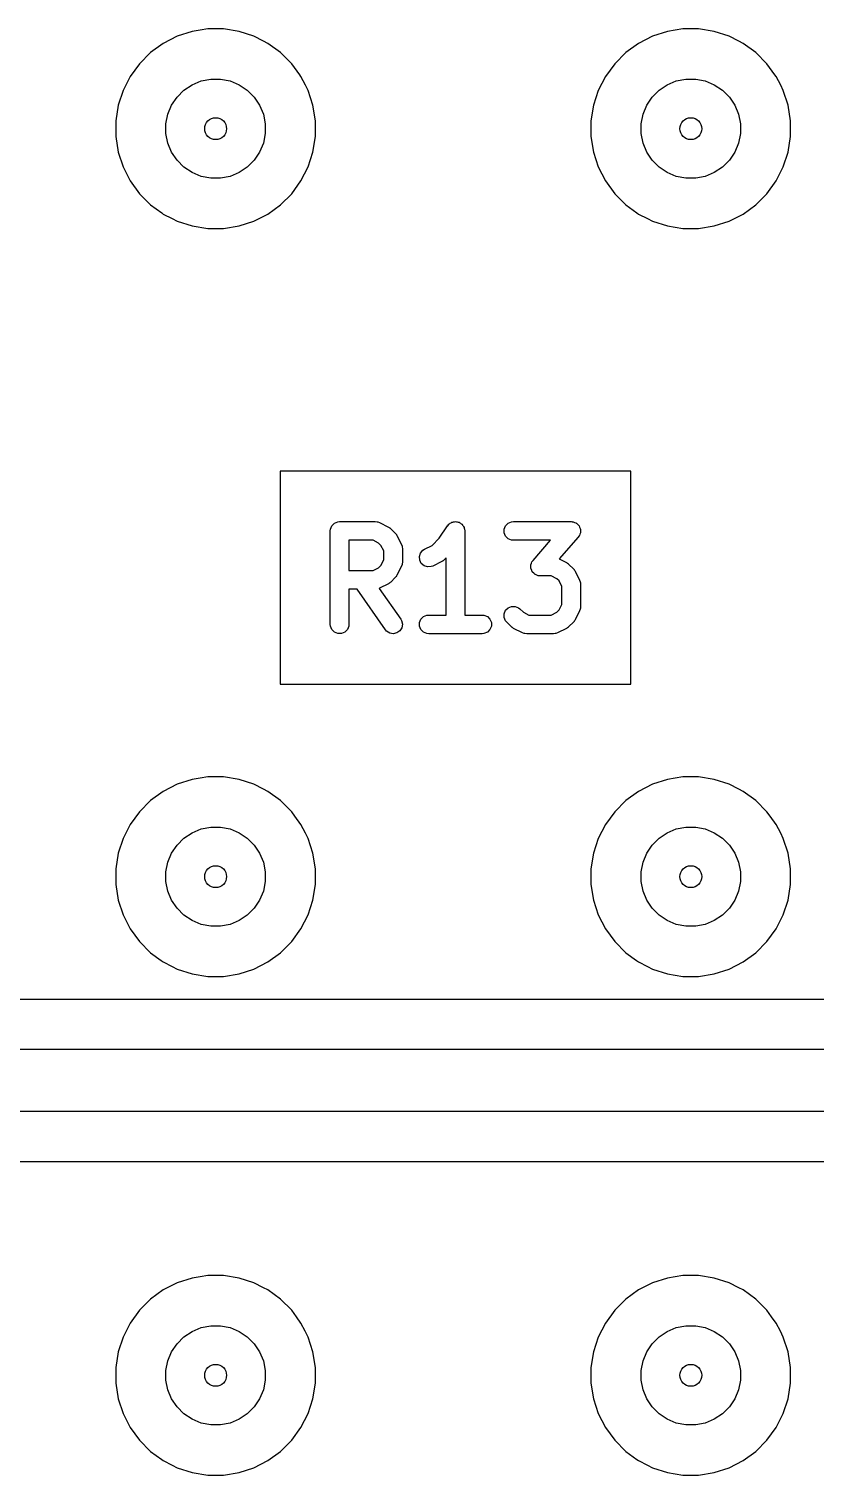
# Model space of a CAD drawing. Extents: x 20 to 124, y -124 to -20.
# Drawn here: x 60.94 to 73.54, y -67.6 to -44.4 of the extents above; entities that cross this region are included whole.
import ezdxf

# ---------------------------------------------------------------- set-up
doc = ezdxf.new("R2010")
doc.units = 0
doc.layers.add('BLACK', color=7, linetype='CONTINUOUS')
doc.layers.add('WHITE', color=7, linetype='CONTINUOUS')

msp = doc.modelspace()

# ---------------------------------------------------------------- linework, layer by layer
at = {"layer": 'BLACK', "linetype": 'CONTINUOUS'}
for p, q in [((63.315616, -44.51676), (63.091151, -44.631132)), ((63.555214, -44.43891), (63.315616, -44.51676)), ((63.679626, -44.419205), (63.555214, -44.43891)), ((63.804038, -44.3995), (63.679626, -44.419205)), ((64.055962, -44.3995), (63.804038, -44.3995)), ((64.304785, -44.43891), (64.055962, -44.3995)), ((64.544383, -44.51676), (64.304785, -44.43891)), ((64.698747, -44.595413), (64.544383, -44.51676)), ((70.935616, -44.51676), (70.711151, -44.631132)), ((71.175214, -44.43891), (70.935616, -44.51676)), ((71.299626, -44.419205), (71.175214, -44.43891)), ((71.424038, -44.3995), (71.299626, -44.419205)), ((71.675962, -44.3995), (71.424038, -44.3995)), ((71.924785, -44.43891), (71.675962, -44.3995)), ((72.164383, -44.51676), (71.924785, -44.43891)), ((72.318747, -44.595413), (72.164383, -44.51676)), ((63.091151, -44.631132), (62.88735, -44.779201)), ((64.768845, -44.63113), (64.698747, -44.595413)), ((64.768847, -44.631131), (64.768845, -44.63113)), ((64.768848, -44.631132), (64.768847, -44.631131)), ((64.972649, -44.779201), (64.768848, -44.631132)), ((70.711151, -44.631132), (70.50735, -44.779201)), ((72.388845, -44.63113), (72.318747, -44.595413)), ((72.388847, -44.631131), (72.388845, -44.63113)), ((72.388848, -44.631132), (72.388847, -44.631131)), ((72.592649, -44.779201), (72.388848, -44.631132)), ((62.709201, -44.95735), (62.561132, -45.161151)), ((62.709205, -44.957345), (62.709201, -44.95735)), ((62.887345, -44.779205), (62.709205, -44.957345)), ((62.88735, -44.779201), (62.887345, -44.779205)), ((64.972654, -44.779205), (64.972649, -44.779201)), ((65.150794, -44.957345), (64.972654, -44.779205)), ((65.150798, -44.95735), (65.150794, -44.957345)), ((65.279952, -45.135117), (65.150798, -44.95735)), ((70.329201, -44.95735), (70.181132, -45.161151)), ((70.329205, -44.957345), (70.329201, -44.95735)), ((70.507345, -44.779205), (70.329205, -44.957345)), ((70.50735, -44.779201), (70.507345, -44.779205)), ((72.592654, -44.779205), (72.592649, -44.779201)), ((72.770794, -44.957345), (72.592654, -44.779205)), ((72.770798, -44.95735), (72.770794, -44.957345)), ((72.899952, -45.135117), (72.770798, -44.95735)), ((62.561132, -45.161151), (62.44676, -45.385616)), ((63.552883, -45.294463), (63.697772, -45.234448)), ((63.697772, -45.234448), (63.851586, -45.203852)), ((63.851586, -45.203852), (64.008414, -45.203852)), ((64.008414, -45.203852), (64.162228, -45.234448)), ((64.162228, -45.234448), (64.307117, -45.294463)), ((65.29887, -45.161155), (65.279952, -45.135117)), ((65.371747, -45.304184), (65.29887, -45.161155)), ((70.181132, -45.161151), (70.06676, -45.385616)), ((71.172883, -45.294463), (71.317772, -45.234448)), ((71.317772, -45.234448), (71.471586, -45.203852)), ((71.471586, -45.203852), (71.628414, -45.203852)), ((71.628414, -45.203852), (71.782228, -45.234448)), ((71.782228, -45.234448), (71.927117, -45.294463)), ((72.91887, -45.161155), (72.899952, -45.135117)), ((72.991747, -45.304184), (72.91887, -45.161155)), ((62.44676, -45.385616), (62.36891, -45.625214)), ((63.311592, -45.492485), (63.422485, -45.381592)), ((63.422485, -45.381592), (63.552883, -45.294463)), ((64.307117, -45.294463), (64.437515, -45.381592)), ((64.437515, -45.381592), (64.548408, -45.492485)), ((65.413239, -45.385616), (65.371747, -45.304184)), ((65.413239, -45.385618), (65.413239, -45.385616)), ((65.413241, -45.385621), (65.413239, -45.385618)), ((65.49109, -45.625215), (65.413241, -45.385621)), ((70.06676, -45.385616), (69.98891, -45.625214)), ((70.931592, -45.492485), (71.042485, -45.381592)), ((71.042485, -45.381592), (71.172883, -45.294463)), ((71.927117, -45.294463), (72.057515, -45.381592)), ((72.057515, -45.381592), (72.168408, -45.492485)), ((73.033239, -45.385616), (72.991747, -45.304184)), ((73.033239, -45.385618), (73.033239, -45.385616)), ((73.033241, -45.385621), (73.033239, -45.385618)), ((73.11109, -45.625215), (73.033241, -45.385621)), ((62.36891, -45.625214), (62.3295, -45.874038)), ((63.164448, -45.767772), (63.224463, -45.622883)), ((63.224463, -45.622883), (63.311592, -45.492485)), ((64.548408, -45.492485), (64.635537, -45.622883)), ((64.635537, -45.622883), (64.695552, -45.767772)), ((65.5305, -45.874038), (65.49109, -45.625215)), ((69.98891, -45.625214), (69.9495, -45.874038)), ((70.784448, -45.767772), (70.844463, -45.622883)), ((70.844463, -45.622883), (70.931592, -45.492485)), ((72.168408, -45.492485), (72.255537, -45.622883)), ((72.255537, -45.622883), (72.315552, -45.767772)), ((73.1505, -45.874038), (73.11109, -45.625215)), ((62.3295, -45.874038), (62.3295, -46.125961)), ((63.133852, -45.921586), (63.164448, -45.767772)), ((63.133852, -46.078414), (63.133852, -45.921586)), ((64.695552, -45.767772), (64.726148, -45.921586)), ((64.726148, -45.921586), (64.726148, -46.078414)), ((65.5305, -46.125962), (65.5305, -45.874038)), ((69.9495, -45.874038), (69.9495, -46.125961)), ((70.753852, -45.921586), (70.784448, -45.767772)), ((70.753852, -46.078414), (70.753852, -45.921586)), ((72.315552, -45.767772), (72.346148, -45.921586)), ((72.346148, -45.921586), (72.346148, -46.078414)), ((73.1505, -46.125962), (73.1505, -45.874038)), ((62.3295, -46.125961), (62.36891, -46.374785)), ((63.164448, -46.232228), (63.133852, -46.078414)), ((64.726148, -46.078414), (64.695552, -46.232228)), ((65.49109, -46.374785), (65.5305, -46.125962)), ((69.9495, -46.125961), (69.98891, -46.374785)), ((70.784448, -46.232228), (70.753852, -46.078414)), ((72.346148, -46.078414), (72.315552, -46.232228)), ((73.11109, -46.374785), (73.1505, -46.125962)), ((62.36891, -46.374785), (62.44676, -46.614383)), ((63.224463, -46.377117), (63.164448, -46.232228)), ((63.311592, -46.507515), (63.224463, -46.377117)), ((64.635537, -46.377117), (64.548408, -46.507515)), ((64.695552, -46.232228), (64.635537, -46.377117)), ((65.413241, -46.614379), (65.49109, -46.374785)), ((69.98891, -46.374785), (70.06676, -46.614383)), ((70.844463, -46.377117), (70.784448, -46.232228)), ((70.931592, -46.507515), (70.844463, -46.377117)), ((72.255537, -46.377117), (72.168408, -46.507515)), ((72.315552, -46.232228), (72.255537, -46.377117)), ((73.033241, -46.614379), (73.11109, -46.374785)), ((62.44676, -46.614383), (62.561132, -46.838848)), ((63.422485, -46.618408), (63.311592, -46.507515)), ((63.552883, -46.705537), (63.422485, -46.618408)), ((64.437515, -46.618408), (64.307117, -46.705537)), ((64.548408, -46.507515), (64.437515, -46.618408)), ((65.29887, -46.838845), (65.413241, -46.614379)), ((70.06676, -46.614383), (70.181132, -46.838848)), ((71.042485, -46.618408), (70.931592, -46.507515)), ((71.172883, -46.705537), (71.042485, -46.618408)), ((72.057515, -46.618408), (71.927117, -46.705537)), ((72.168408, -46.507515), (72.057515, -46.618408)), ((72.91887, -46.838845), (73.033241, -46.614379)), ((62.561132, -46.838848), (62.709201, -47.042649)), ((63.697772, -46.765552), (63.552883, -46.705537)), ((63.851586, -46.796148), (63.697772, -46.765552)), ((64.008414, -46.796148), (63.851586, -46.796148)), ((64.162228, -46.765552), (64.008414, -46.796148)), ((64.307117, -46.705537), (64.162228, -46.765552)), ((65.150793, -47.042656), (65.29887, -46.838845)), ((70.181132, -46.838848), (70.329201, -47.042649)), ((71.317772, -46.765552), (71.172883, -46.705537)), ((71.471586, -46.796148), (71.317772, -46.765552)), ((71.628414, -46.796148), (71.471586, -46.796148)), ((71.782228, -46.765552), (71.628414, -46.796148)), ((71.927117, -46.705537), (71.782228, -46.765552)), ((72.770793, -47.042656), (72.91887, -46.838845)), ((62.709201, -47.042649), (62.709205, -47.042654)), ((62.709205, -47.042654), (62.887345, -47.220794)), ((64.972656, -47.220793), (65.150793, -47.042656)), ((70.329201, -47.042649), (70.329205, -47.042654)), ((70.329205, -47.042654), (70.507345, -47.220794)), ((72.592656, -47.220793), (72.770793, -47.042656)), ((62.887345, -47.220794), (62.88735, -47.220798)), ((62.88735, -47.220798), (63.065117, -47.349952)), ((64.768845, -47.36887), (64.972656, -47.220793)), ((70.507345, -47.220794), (70.50735, -47.220798)), ((70.50735, -47.220798), (70.685117, -47.349952)), ((72.388845, -47.36887), (72.592656, -47.220793)), ((63.065117, -47.349952), (63.091155, -47.36887)), ((63.091155, -47.36887), (63.234184, -47.441747)), ((63.234184, -47.441747), (63.315616, -47.483239)), ((63.315616, -47.483239), (63.315618, -47.483239)), ((63.315618, -47.483239), (63.315621, -47.483241)), ((63.315621, -47.483241), (63.555215, -47.56109)), ((63.555215, -47.56109), (63.804038, -47.6005)), ((64.055962, -47.6005), (64.304785, -47.56109)), ((64.304785, -47.56109), (64.544379, -47.483241)), ((64.544379, -47.483241), (64.768845, -47.36887)), ((70.685117, -47.349952), (70.711155, -47.36887)), ((70.711155, -47.36887), (70.854184, -47.441747)), ((70.854184, -47.441747), (70.935616, -47.483239)), ((70.935616, -47.483239), (70.935618, -47.483239)), ((70.935618, -47.483239), (70.935621, -47.483241)), ((70.935621, -47.483241), (71.175215, -47.56109)), ((71.175215, -47.56109), (71.424038, -47.6005)), ((71.675962, -47.6005), (71.924785, -47.56109)), ((71.924785, -47.56109), (72.164379, -47.483241)), ((72.164379, -47.483241), (72.388845, -47.36887)), ((63.804038, -47.6005), (63.804039, -47.6005)), ((63.804039, -47.6005), (64.055961, -47.6005)), ((64.055961, -47.6005), (64.055962, -47.6005)), ((71.424038, -47.6005), (71.424039, -47.6005)), ((71.424039, -47.6005), (71.675961, -47.6005)), ((71.675961, -47.6005), (71.675962, -47.6005)), ((70.590082, -51.494984), (64.963071, -51.494984)), ((64.963071, -51.494984), (64.963071, -54.911655)), ((70.590082, -53.080553), (70.590082, -51.494984)), ((65.768571, -52.453328), (65.771453, -52.424064)), ((65.771453, -52.424064), (65.793851, -52.369992)), ((65.793851, -52.369992), (65.835235, -52.328608)), ((65.835235, -52.328608), (65.889307, -52.30621)), ((65.889307, -52.30621), (65.918571, -52.303328)), ((65.918571, -52.303328), (66.49, -52.303328)), ((66.49, -52.303328), (66.519264, -52.30621)), ((66.519264, -52.30621), (66.524244, -52.308273)), ((66.524244, -52.308273), (66.529619, -52.308655)), ((66.529619, -52.308655), (66.557082, -52.319164)), ((66.557082, -52.319164), (66.699939, -52.390593)), ((66.699939, -52.390593), (66.712534, -52.398521)), ((66.712534, -52.398521), (66.716191, -52.400036)), ((66.716191, -52.400036), (66.720308, -52.403415)), ((66.720308, -52.403415), (66.724825, -52.406258)), ((66.724825, -52.406258), (66.727422, -52.409252)), ((66.727422, -52.409252), (66.738922, -52.41869)), ((66.738922, -52.41869), (66.810351, -52.490118)), ((67.516287, -52.572051), (67.650907, -52.370123)), ((67.650907, -52.370123), (67.650973, -52.370042)), ((67.650973, -52.370042), (67.650994, -52.369992)), ((67.650994, -52.369992), (67.651105, -52.36988)), ((67.651105, -52.36988), (67.669537, -52.347372)), ((67.669537, -52.347372), (67.681879, -52.339106)), ((67.681879, -52.339106), (67.692378, -52.328608)), ((67.692378, -52.328608), (67.705954, -52.322984)), ((67.705954, -52.322984), (67.718167, -52.314806)), ((67.718167, -52.314806), (67.732728, -52.311893)), ((67.732728, -52.311893), (67.74645, -52.30621)), ((67.74645, -52.30621), (67.761147, -52.30621)), ((67.761147, -52.30621), (67.775557, -52.303328)), ((67.775557, -52.303328), (67.790127, -52.30621)), ((67.790127, -52.30621), (67.804978, -52.30621)), ((67.804978, -52.30621), (67.818552, -52.311832)), ((67.818552, -52.311832), (67.832971, -52.314685)), ((67.832971, -52.314685), (67.845331, -52.322925)), ((67.845331, -52.322925), (67.85905, -52.328608)), ((67.85905, -52.328608), (67.869439, -52.338997)), ((67.869439, -52.338997), (67.88167, -52.347151)), ((67.88167, -52.347151), (67.889935, -52.359493)), ((67.889935, -52.359493), (67.900434, -52.369992)), ((67.900434, -52.369992), (67.906057, -52.383568)), ((67.906057, -52.383568), (67.914236, -52.395781)), ((67.914236, -52.395781), (67.917148, -52.410343)), ((67.917148, -52.410343), (67.922832, -52.424064)), ((67.922832, -52.424064), (67.925683, -52.453016)), ((68.557167, -52.424064), (68.579565, -52.369992)), ((68.557167, -52.482592), (68.557167, -52.424064)), ((68.579565, -52.369992), (68.620949, -52.328608)), ((68.620949, -52.328608), (68.675021, -52.30621)), ((68.675021, -52.30621), (68.704285, -52.303328)), ((68.704285, -52.303328), (69.632857, -52.303328)), ((69.632857, -52.303328), (69.648334, -52.304852)), ((69.648334, -52.304852), (69.652269, -52.30459)), ((69.652269, -52.30459), (69.654979, -52.305506)), ((69.654979, -52.305506), (69.662121, -52.30621)), ((69.662121, -52.30621), (69.684635, -52.315536)), ((69.684635, -52.315536), (69.707711, -52.32334)), ((69.707711, -52.32334), (69.711518, -52.326671)), ((69.711518, -52.326671), (69.716193, -52.328608)), ((69.716193, -52.328608), (69.733422, -52.345837)), ((69.733422, -52.345837), (69.751758, -52.361881)), ((69.751758, -52.361881), (69.754, -52.366415)), ((69.754, -52.366415), (69.757577, -52.369992)), ((69.757577, -52.369992), (69.766903, -52.392508)), ((69.766903, -52.392508), (69.777702, -52.414344)), ((69.777702, -52.414344), (69.778038, -52.419388)), ((69.778038, -52.419388), (69.779975, -52.424064)), ((69.779975, -52.424064), (69.779975, -52.448439)), ((65.768571, -53.953328), (65.768571, -52.453328)), ((66.45459, -52.603328), (66.068571, -52.603328)), ((66.068571, -52.603328), (66.068571, -53.089042)), ((66.544004, -52.648035), (66.45459, -52.603328)), ((66.581008, -52.685039), (66.544004, -52.648035)), ((66.810351, -52.490118), (66.819793, -52.501623)), ((66.819793, -52.501623), (66.822785, -52.504218)), ((66.822785, -52.504218), (66.825624, -52.508728)), ((66.825624, -52.508728), (66.829006, -52.512849)), ((66.829006, -52.512849), (66.830521, -52.516508)), ((66.830521, -52.516508), (66.83845, -52.529103)), ((66.83845, -52.529103), (66.909878, -52.671961)), ((67.401146, -52.687192), (67.516287, -52.572051)), ((67.925683, -52.453016), (67.925714, -52.45317)), ((67.925714, -52.45317), (67.925703, -52.453222)), ((67.925703, -52.453222), (67.925714, -52.453328)), ((67.925714, -52.453328), (67.925714, -53.803328)), ((68.579565, -52.536664), (68.557167, -52.482592)), ((68.620949, -52.578048), (68.579565, -52.536664)), ((68.675021, -52.600446), (68.620949, -52.578048)), ((68.704285, -52.603328), (68.675021, -52.600446)), ((69.302292, -52.603328), (68.704285, -52.603328)), ((69.01997, -52.925981), (69.302292, -52.603328)), ((69.745743, -52.552104), (69.438809, -52.902886)), ((69.754786, -52.539454), (69.745743, -52.552104)), ((69.757577, -52.536664), (69.754786, -52.539454)), ((69.758672, -52.534019), (69.757577, -52.536664)), ((69.762845, -52.528183), (69.758672, -52.534019)), ((69.77065, -52.505103), (69.762845, -52.528183)), ((69.779975, -52.482592), (69.77065, -52.505103)), ((69.779975, -52.448439), (69.781595, -52.47274)), ((69.781595, -52.47274), (69.779975, -52.47753)), ((69.779975, -52.47753), (69.779975, -52.482592)), ((66.625714, -52.774451), (66.581008, -52.685039)), ((66.625714, -52.917918), (66.625714, -52.774451)), ((66.909878, -52.671961), (66.920388, -52.699424)), ((66.920388, -52.699424), (66.920769, -52.704799)), ((66.920769, -52.704799), (66.922832, -52.709778)), ((66.922832, -52.709778), (66.925714, -52.739042)), ((66.925714, -52.739042), (66.925714, -52.953328)), ((67.198321, -52.863139), (67.216828, -52.807616)), ((67.20247, -52.921519), (67.198321, -52.863139)), ((67.216828, -52.807616), (67.255175, -52.763401)), ((67.255175, -52.763401), (67.280061, -52.747736)), ((67.280061, -52.747736), (67.401146, -52.687192)), ((67.625714, -52.886889), (67.596066, -52.916537)), ((67.625714, -53.803328), (67.625714, -52.886889)), ((66.068571, -53.089042), (66.45459, -53.089042)), ((66.45459, -53.089042), (66.544002, -53.044336)), ((66.544002, -53.044336), (66.581007, -53.007331)), ((66.581007, -53.007331), (66.625714, -52.917918)), ((66.909878, -53.020409), (66.83845, -53.163267)), ((66.920388, -52.992946), (66.909878, -53.020409)), ((66.920769, -52.98757), (66.920388, -52.992946)), ((66.922832, -52.982592), (66.920769, -52.98757)), ((66.925714, -52.953328), (66.922832, -52.982592)), ((67.228644, -52.973868), (67.20247, -52.921519)), ((67.272859, -53.012215), (67.228644, -52.973868)), ((67.328382, -53.030722), (67.272859, -53.012215)), ((67.386762, -53.026573), (67.328382, -53.030722)), ((67.414225, -53.016064), (67.386762, -53.026573)), ((67.557082, -52.944635), (67.414225, -53.016064)), ((67.569675, -52.936707), (67.557082, -52.944635)), ((67.573335, -52.935192), (67.569675, -52.936707)), ((67.577454, -52.93181), (67.573335, -52.935192)), ((67.581968, -52.92897), (67.577454, -52.93181)), ((67.584564, -52.925976), (67.581968, -52.92897)), ((67.596066, -52.916537), (67.584564, -52.925976)), ((68.984118, -53.005345), (68.985739, -53.000552)), ((68.985739, -53.029654), (68.984118, -53.005345)), ((68.985739, -52.995493), (68.995062, -52.972984)), ((68.985739, -53.000552), (68.985739, -52.995493)), ((68.985739, -53.054021), (68.985739, -53.029654)), ((68.987675, -53.058696), (68.985739, -53.054021)), ((68.988012, -53.063741), (68.987675, -53.058696)), ((68.99881, -53.085576), (68.988012, -53.063741)), ((68.995062, -52.972984), (69.002869, -52.949903)), ((69.008137, -53.108093), (68.99881, -53.085576)), ((69.002869, -52.949903), (69.00704, -52.944066)), ((69.00704, -52.944066), (69.008137, -52.941421)), ((69.008137, -52.941421), (69.010926, -52.938631)), ((69.011713, -53.111669), (69.008137, -53.108093)), ((69.010926, -52.938631), (69.01997, -52.925981)), ((69.013956, -53.116204), (69.011713, -53.111669)), ((69.032291, -53.132247), (69.013956, -53.116204)), ((69.438809, -52.902886), (69.557082, -52.962021)), ((69.557082, -52.962021), (69.569676, -52.969949)), ((69.569676, -52.969949), (69.573336, -52.971465)), ((69.573336, -52.971465), (69.577456, -52.974846)), ((69.577456, -52.974846), (69.581967, -52.977686)), ((69.581967, -52.977686), (69.584561, -52.980677)), ((69.584561, -52.980677), (69.596067, -52.99012)), ((69.596067, -52.99012), (69.667495, -53.061549)), ((69.667495, -53.061549), (69.676933, -53.073049)), ((69.676933, -53.073049), (69.679927, -53.075646)), ((69.679927, -53.075646), (69.682767, -53.080158)), ((69.682767, -53.080158), (69.686149, -53.084279)), ((69.686149, -53.084279), (69.687664, -53.087938)), ((69.687664, -53.087938), (69.695592, -53.100532)), ((69.695592, -53.100532), (69.767021, -53.243388)), ((70.590082, -54.911655), (70.590082, -53.080553)), ((66.699939, -53.301778), (66.557082, -53.373206)), ((66.712532, -53.29385), (66.699939, -53.301778)), ((66.716192, -53.292335), (66.712532, -53.29385)), ((66.720311, -53.288953), (66.716192, -53.292335)), ((66.724825, -53.286113), (66.720311, -53.288953)), ((66.727421, -53.283119), (66.724825, -53.286113)), ((66.738923, -53.27368), (66.727421, -53.283119)), ((66.810352, -53.202251), (66.738923, -53.27368)), ((66.819793, -53.190746), (66.810352, -53.202251)), ((66.822785, -53.188152), (66.819793, -53.190746)), ((66.825623, -53.183642), (66.822785, -53.188152)), ((66.829007, -53.17952), (66.825623, -53.183642)), ((66.830523, -53.175858), (66.829007, -53.17952)), ((66.83845, -53.163267), (66.830523, -53.175858)), ((69.049521, -53.149477), (69.032291, -53.132247)), ((69.054195, -53.151413), (69.049521, -53.149477)), ((69.058003, -53.154745), (69.054195, -53.151413)), ((69.081084, -53.162551), (69.058003, -53.154745)), ((69.103593, -53.171875), (69.081084, -53.162551)), ((69.11073, -53.172577), (69.103593, -53.171875)), ((69.113445, -53.173496), (69.11073, -53.172577)), ((69.117384, -53.173233), (69.113445, -53.173496)), ((69.132857, -53.174757), (69.117384, -53.173233)), ((69.311733, -53.174757), (69.132857, -53.174757)), ((69.401146, -53.219463), (69.311733, -53.174757)), ((69.438149, -53.256467), (69.401146, -53.219463)), ((69.482857, -53.345881), (69.438149, -53.256467)), ((69.482857, -53.632203), (69.482857, -53.345881)), ((69.767021, -53.243388), (69.77753, -53.270852)), ((69.77753, -53.270852), (69.777911, -53.276226)), ((69.777911, -53.276226), (69.779975, -53.281207)), ((69.779975, -53.281207), (69.782857, -53.310471)), ((69.782857, -53.310471), (69.782857, -53.667614)), ((66.197616, -53.389042), (66.068571, -53.389042)), ((66.068571, -53.389042), (66.068571, -53.953328)), ((66.652829, -54.039347), (66.197616, -53.389042)), ((66.557082, -53.373206), (66.553647, -53.37452)), ((66.553647, -53.37452), (66.898599, -53.867309)), ((67.263807, -53.828608), (67.317879, -53.80621)), ((67.317879, -53.80621), (67.347143, -53.803328)), ((67.347143, -53.803328), (67.625714, -53.803328)), ((67.925714, -53.803328), (68.204286, -53.803328)), ((68.204286, -53.803328), (68.23355, -53.80621)), ((68.23355, -53.80621), (68.287622, -53.828608)), ((68.557167, -53.781208), (68.579564, -53.727136)), ((68.557167, -53.839734), (68.557167, -53.781208)), ((68.579564, -53.727136), (68.62095, -53.68575)), ((68.62095, -53.68575), (68.675022, -53.663353)), ((68.675022, -53.663353), (68.733548, -53.663353)), ((68.733548, -53.663353), (68.78762, -53.68575)), ((68.78762, -53.68575), (68.810351, -53.704405)), ((68.810351, -53.704405), (68.864567, -53.758621)), ((68.864567, -53.758621), (68.953981, -53.803328)), ((68.953981, -53.803328), (69.311733, -53.803328)), ((69.311733, -53.803328), (69.401146, -53.758621)), ((69.401146, -53.758621), (69.438149, -53.721617)), ((69.438149, -53.721617), (69.482857, -53.632203)), ((69.767021, -53.734697), (69.695592, -53.877553)), ((69.77753, -53.707233), (69.767021, -53.734697)), ((69.777911, -53.701858), (69.77753, -53.707233)), ((69.779975, -53.696878), (69.777911, -53.701858)), ((69.782857, -53.667614), (69.779975, -53.696878)), ((65.771453, -53.982592), (65.768571, -53.953328)), ((65.793851, -54.036664), (65.771453, -53.982592)), ((65.835235, -54.078048), (65.793851, -54.036664)), ((66.043291, -54.036664), (66.001907, -54.078048)), ((66.065689, -53.982592), (66.043291, -54.036664)), ((66.068571, -53.953328), (66.065689, -53.982592)), ((66.671972, -54.061669), (66.652829, -54.039347)), ((66.884055, -54.05707), (66.836107, -54.090634)), ((66.915508, -54.007713), (66.884055, -54.05707)), ((66.898599, -53.867309), (66.91302, -53.892935)), ((66.91302, -53.892935), (66.925679, -53.950077)), ((66.925679, -53.950077), (66.915508, -54.007713)), ((67.200025, -53.924064), (67.222423, -53.869992)), ((67.200025, -53.982592), (67.200025, -53.924064)), ((67.222423, -54.036664), (67.200025, -53.982592)), ((67.222423, -53.869992), (67.263807, -53.828608)), ((67.263807, -54.078048), (67.222423, -54.036664)), ((68.287622, -53.828608), (68.329006, -53.869992)), ((68.329006, -54.036664), (68.287622, -54.078048)), ((68.329006, -53.869992), (68.351404, -53.924064)), ((68.351404, -53.982592), (68.329006, -54.036664)), ((68.351404, -53.924064), (68.351404, -53.982592)), ((68.579564, -53.893806), (68.557167, -53.839734)), ((68.598219, -53.916537), (68.579564, -53.893806)), ((68.669648, -53.987966), (68.598219, -53.916537)), ((68.681152, -53.997407), (68.669648, -53.987966)), ((68.683747, -54.000399), (68.681152, -53.997407)), ((68.688256, -54.003237), (68.683747, -54.000399)), ((68.692379, -54.006621), (68.688256, -54.003237)), ((68.69604, -54.008137), (68.692379, -54.006621)), ((68.708632, -54.016064), (68.69604, -54.008137)), ((68.85149, -54.087492), (68.708632, -54.016064)), ((69.557082, -54.016064), (69.414223, -54.087492)), ((69.569676, -54.008135), (69.557082, -54.016064)), ((69.573336, -54.00662), (69.569676, -54.008135)), ((69.577456, -54.003238), (69.573336, -54.00662)), ((69.581967, -54.000399), (69.577456, -54.003238)), ((69.584561, -53.997407), (69.581967, -54.000399)), ((69.596067, -53.987965), (69.584561, -53.997407)), ((69.667495, -53.916536), (69.596067, -53.987965)), ((69.676933, -53.905035), (69.667495, -53.916536)), ((69.679927, -53.902439), (69.676933, -53.905035)), ((69.682767, -53.897926), (69.679927, -53.902439)), ((69.686149, -53.893806), (69.682767, -53.897926)), ((69.687664, -53.890146), (69.686149, -53.893806)), ((69.695592, -53.877553), (69.687664, -53.890146)), ((65.889307, -54.100446), (65.835235, -54.078048)), ((65.947835, -54.100446), (65.889307, -54.100446)), ((66.001907, -54.078048), (65.947835, -54.100446)), ((66.721329, -54.093122), (66.671972, -54.061669)), ((66.778965, -54.103293), (66.721329, -54.093122)), ((66.836107, -54.090634), (66.778965, -54.103293)), ((67.317879, -54.100446), (67.263807, -54.078048)), ((67.347143, -54.103328), (67.317879, -54.100446)), ((68.204286, -54.103328), (67.347143, -54.103328)), ((68.23355, -54.100446), (68.204286, -54.103328)), ((68.287622, -54.078048), (68.23355, -54.100446)), ((68.878953, -54.098002), (68.85149, -54.087492)), ((68.884328, -54.098383), (68.878953, -54.098002)), ((68.889307, -54.100446), (68.884328, -54.098383)), ((68.918571, -54.103328), (68.889307, -54.100446)), ((69.347142, -54.103328), (68.918571, -54.103328)), ((69.376406, -54.100446), (69.347142, -54.103328)), ((69.381384, -54.098383), (69.376406, -54.100446)), ((69.38676, -54.098002), (69.381384, -54.098383)), ((69.414223, -54.087492), (69.38676, -54.098002)), ((64.963071, -54.911655), (70.590082, -54.911655)), ((63.315616, -56.51676), (63.091151, -56.631132)), ((63.555214, -56.43891), (63.315616, -56.51676)), ((63.679626, -56.419205), (63.555214, -56.43891)), ((63.804038, -56.3995), (63.679626, -56.419205)), ((64.055962, -56.3995), (63.804038, -56.3995)), ((64.304785, -56.43891), (64.055962, -56.3995)), ((64.544383, -56.51676), (64.304785, -56.43891)), ((64.698747, -56.595413), (64.544383, -56.51676)), ((64.768845, -56.63113), (64.698747, -56.595413)), ((70.935616, -56.51676), (70.711151, -56.631132)), ((71.175214, -56.43891), (70.935616, -56.51676)), ((71.299626, -56.419205), (71.175214, -56.43891)), ((71.424038, -56.3995), (71.299626, -56.419205)), ((71.675962, -56.3995), (71.424038, -56.3995)), ((71.924785, -56.43891), (71.675962, -56.3995)), ((72.164383, -56.51676), (71.924785, -56.43891)), ((72.318747, -56.595413), (72.164383, -56.51676)), ((72.388845, -56.63113), (72.318747, -56.595413)), ((62.887345, -56.779205), (62.709205, -56.957345)), ((62.88735, -56.779201), (62.887345, -56.779205)), ((63.091151, -56.631132), (62.88735, -56.779201)), ((64.768847, -56.631131), (64.768845, -56.63113)), ((64.768848, -56.631132), (64.768847, -56.631131)), ((64.972649, -56.779201), (64.768848, -56.631132)), ((64.972654, -56.779205), (64.972649, -56.779201)), ((65.150794, -56.957345), (64.972654, -56.779205)), ((70.507345, -56.779205), (70.329205, -56.957345)), ((70.50735, -56.779201), (70.507345, -56.779205)), ((70.711151, -56.631132), (70.50735, -56.779201)), ((72.388847, -56.631131), (72.388845, -56.63113)), ((72.388848, -56.631132), (72.388847, -56.631131)), ((72.592649, -56.779201), (72.388848, -56.631132)), ((72.592654, -56.779205), (72.592649, -56.779201)), ((72.770794, -56.957345), (72.592654, -56.779205)), ((62.709201, -56.95735), (62.561132, -57.161151)), ((62.709205, -56.957345), (62.709201, -56.95735)), ((65.150798, -56.95735), (65.150794, -56.957345)), ((65.202744, -57.028848), (65.150798, -56.95735)), ((65.29887, -57.161155), (65.202744, -57.028848)), ((70.329201, -56.95735), (70.181132, -57.161151)), ((70.329205, -56.957345), (70.329201, -56.95735)), ((72.770798, -56.95735), (72.770794, -56.957345)), ((72.822744, -57.028848), (72.770798, -56.95735)), ((72.91887, -57.161155), (72.822744, -57.028848)), ((62.561132, -57.161151), (62.44676, -57.385616)), ((63.422485, -57.381592), (63.552883, -57.294463)), ((63.552883, -57.294463), (63.697772, -57.234448)), ((63.697772, -57.234448), (63.851586, -57.203852)), ((63.851586, -57.203852), (64.008414, -57.203852)), ((64.008414, -57.203852), (64.162228, -57.234448)), ((64.162228, -57.234448), (64.307117, -57.294463)), ((64.307117, -57.294463), (64.437515, -57.381592)), ((65.371747, -57.304184), (65.29887, -57.161155)), ((65.413239, -57.385616), (65.371747, -57.304184)), ((70.181132, -57.161151), (70.06676, -57.385616)), ((71.042485, -57.381592), (71.172883, -57.294463)), ((71.172883, -57.294463), (71.317772, -57.234448)), ((71.317772, -57.234448), (71.471586, -57.203852)), ((71.471586, -57.203852), (71.628414, -57.203852)), ((71.628414, -57.203852), (71.782228, -57.234448)), ((71.782228, -57.234448), (71.927117, -57.294463)), ((71.927117, -57.294463), (72.057515, -57.381592)), ((72.991747, -57.304184), (72.91887, -57.161155)), ((73.033239, -57.385616), (72.991747, -57.304184)), ((62.44676, -57.385616), (62.36891, -57.625214)), ((63.224463, -57.622883), (63.311592, -57.492485)), ((63.311592, -57.492485), (63.422485, -57.381592)), ((64.437515, -57.381592), (64.548408, -57.492485)), ((64.548408, -57.492485), (64.635537, -57.622883)), ((65.413239, -57.385618), (65.413239, -57.385616)), ((65.413241, -57.385621), (65.413239, -57.385618)), ((65.49109, -57.625215), (65.413241, -57.385621)), ((70.06676, -57.385616), (69.98891, -57.625214)), ((70.844463, -57.622883), (70.931592, -57.492485)), ((70.931592, -57.492485), (71.042485, -57.381592)), ((72.057515, -57.381592), (72.168408, -57.492485)), ((72.168408, -57.492485), (72.255537, -57.622883)), ((73.033239, -57.385618), (73.033239, -57.385616)), ((73.033241, -57.385621), (73.033239, -57.385618)), ((73.11109, -57.625215), (73.033241, -57.385621)), ((62.36891, -57.625214), (62.3295, -57.874038)), ((63.133852, -57.921586), (63.164448, -57.767772)), ((63.164448, -57.767772), (63.224463, -57.622883)), ((64.635537, -57.622883), (64.695552, -57.767772)), ((64.695552, -57.767772), (64.726148, -57.921586)), ((65.5305, -57.874038), (65.49109, -57.625215)), ((69.98891, -57.625214), (69.9495, -57.874038)), ((70.753852, -57.921586), (70.784448, -57.767772)), ((70.784448, -57.767772), (70.844463, -57.622883)), ((72.255537, -57.622883), (72.315552, -57.767772)), ((72.315552, -57.767772), (72.346148, -57.921586)), ((73.1505, -57.874038), (73.11109, -57.625215)), ((62.3295, -57.874038), (62.3295, -58.125961)), ((63.133852, -58.078414), (63.133852, -57.921586)), ((64.726148, -57.921586), (64.726148, -58.078414)), ((65.5305, -58.125962), (65.5305, -57.874038)), ((69.9495, -57.874038), (69.9495, -58.125961)), ((70.753852, -58.078414), (70.753852, -57.921586)), ((72.346148, -57.921586), (72.346148, -58.078414)), ((73.1505, -58.125962), (73.1505, -57.874038)), ((62.3295, -58.125961), (62.36891, -58.374785)), ((63.164448, -58.232228), (63.133852, -58.078414)), ((63.224463, -58.377117), (63.164448, -58.232228)), ((64.695552, -58.232228), (64.635537, -58.377117)), ((64.726148, -58.078414), (64.695552, -58.232228)), ((65.49109, -58.374785), (65.5305, -58.125962)), ((69.9495, -58.125961), (69.98891, -58.374785)), ((70.784448, -58.232228), (70.753852, -58.078414)), ((70.844463, -58.377117), (70.784448, -58.232228)), ((72.315552, -58.232228), (72.255537, -58.377117)), ((72.346148, -58.078414), (72.315552, -58.232228)), ((73.11109, -58.374785), (73.1505, -58.125962)), ((62.36891, -58.374785), (62.44676, -58.614383)), ((63.311592, -58.507515), (63.224463, -58.377117)), ((64.635537, -58.377117), (64.548408, -58.507515)), ((65.413241, -58.614379), (65.49109, -58.374785)), ((69.98891, -58.374785), (70.06676, -58.614383)), ((70.931592, -58.507515), (70.844463, -58.377117)), ((72.255537, -58.377117), (72.168408, -58.507515)), ((73.033241, -58.614379), (73.11109, -58.374785)), ((62.44676, -58.614383), (62.561132, -58.838848)), ((63.422485, -58.618408), (63.311592, -58.507515)), ((63.552883, -58.705537), (63.422485, -58.618408)), ((64.437515, -58.618408), (64.307117, -58.705537)), ((64.548408, -58.507515), (64.437515, -58.618408)), ((65.29887, -58.838845), (65.413241, -58.614379)), ((70.06676, -58.614383), (70.181132, -58.838848)), ((71.042485, -58.618408), (70.931592, -58.507515)), ((71.172883, -58.705537), (71.042485, -58.618408)), ((72.057515, -58.618408), (71.927117, -58.705537)), ((72.168408, -58.507515), (72.057515, -58.618408)), ((72.91887, -58.838845), (73.033241, -58.614379)), ((62.561132, -58.838848), (62.709201, -59.042649)), ((63.697772, -58.765552), (63.552883, -58.705537)), ((63.851586, -58.796148), (63.697772, -58.765552)), ((64.008414, -58.796148), (63.851586, -58.796148)), ((64.162228, -58.765552), (64.008414, -58.796148)), ((64.307117, -58.705537), (64.162228, -58.765552)), ((65.150793, -59.042656), (65.29887, -58.838845)), ((70.181132, -58.838848), (70.329201, -59.042649)), ((71.317772, -58.765552), (71.172883, -58.705537)), ((71.471586, -58.796148), (71.317772, -58.765552)), ((71.628414, -58.796148), (71.471586, -58.796148)), ((71.782228, -58.765552), (71.628414, -58.796148)), ((71.927117, -58.705537), (71.782228, -58.765552)), ((72.770793, -59.042656), (72.91887, -58.838845)), ((62.709201, -59.042649), (62.709205, -59.042654)), ((62.709205, -59.042654), (62.887345, -59.220794)), ((64.972656, -59.220793), (65.150793, -59.042656)), ((70.329201, -59.042649), (70.329205, -59.042654)), ((70.329205, -59.042654), (70.507345, -59.220794)), ((72.592656, -59.220793), (72.770793, -59.042656)), ((62.887345, -59.220794), (62.88735, -59.220798)), ((62.88735, -59.220798), (63.057446, -59.344379)), ((63.057446, -59.344379), (63.091155, -59.36887)), ((63.091155, -59.36887), (63.234184, -59.441747)), ((64.544379, -59.483241), (64.768845, -59.36887)), ((64.768845, -59.36887), (64.972656, -59.220793)), ((70.507345, -59.220794), (70.50735, -59.220798)), ((70.50735, -59.220798), (70.677446, -59.344379)), ((70.677446, -59.344379), (70.711155, -59.36887)), ((70.711155, -59.36887), (70.854184, -59.441747)), ((72.164379, -59.483241), (72.388845, -59.36887)), ((72.388845, -59.36887), (72.592656, -59.220793)), ((63.234184, -59.441747), (63.315616, -59.483239)), ((63.315616, -59.483239), (63.315618, -59.483239)), ((63.315618, -59.483239), (63.315621, -59.483241)), ((63.315621, -59.483241), (63.555215, -59.56109)), ((63.555215, -59.56109), (63.804038, -59.6005)), ((63.804038, -59.6005), (63.804039, -59.6005)), ((63.804039, -59.6005), (64.055961, -59.6005)), ((64.055961, -59.6005), (64.055962, -59.6005)), ((64.055962, -59.6005), (64.304785, -59.56109)), ((64.304785, -59.56109), (64.544379, -59.483241)), ((70.854184, -59.441747), (70.935616, -59.483239)), ((70.935616, -59.483239), (70.935618, -59.483239)), ((70.935618, -59.483239), (70.935621, -59.483241)), ((70.935621, -59.483241), (71.175215, -59.56109)), ((71.175215, -59.56109), (71.424038, -59.6005)), ((71.424038, -59.6005), (71.424039, -59.6005)), ((71.424039, -59.6005), (71.675961, -59.6005)), ((71.675961, -59.6005), (71.675962, -59.6005)), ((71.675962, -59.6005), (71.924785, -59.56109)), ((71.924785, -59.56109), (72.164379, -59.483241)), ((76.208858, -59.9695), (59.790046, -59.9695)), ((59.407107, -60.77), (76.906571, -60.77)), ((76.906571, -61.77), (59.2, -61.77)), ((59.302352, -62.5705), (76.208858, -62.5705)), ((63.555214, -64.43891), (63.315616, -64.51676)), ((63.679626, -64.419205), (63.555214, -64.43891)), ((63.804038, -64.3995), (63.679626, -64.419205)), ((64.055962, -64.3995), (63.804038, -64.3995)), ((64.304785, -64.43891), (64.055962, -64.3995)), ((64.544383, -64.51676), (64.304785, -64.43891)), ((71.175214, -64.43891), (70.935616, -64.51676)), ((71.299626, -64.419205), (71.175214, -64.43891)), ((71.424038, -64.3995), (71.299626, -64.419205)), ((71.675962, -64.3995), (71.424038, -64.3995)), ((71.924785, -64.43891), (71.675962, -64.3995)), ((72.164383, -64.51676), (71.924785, -64.43891)), ((63.091151, -64.631132), (62.88735, -64.779201)), ((63.315616, -64.51676), (63.091151, -64.631132)), ((64.698747, -64.595413), (64.544383, -64.51676)), ((64.768845, -64.63113), (64.698747, -64.595413)), ((64.768847, -64.631131), (64.768845, -64.63113)), ((64.768848, -64.631132), (64.768847, -64.631131)), ((64.972649, -64.779201), (64.768848, -64.631132)), ((70.711151, -64.631132), (70.50735, -64.779201)), ((70.935616, -64.51676), (70.711151, -64.631132)), ((72.318747, -64.595413), (72.164383, -64.51676)), ((72.388845, -64.63113), (72.318747, -64.595413)), ((72.388847, -64.631131), (72.388845, -64.63113)), ((72.388848, -64.631132), (72.388847, -64.631131)), ((72.592649, -64.779201), (72.388848, -64.631132)), ((62.709201, -64.95735), (62.561132, -65.161151)), ((62.709205, -64.957345), (62.709201, -64.95735)), ((62.887345, -64.779205), (62.709205, -64.957345)), ((62.88735, -64.779201), (62.887345, -64.779205)), ((64.972654, -64.779205), (64.972649, -64.779201)), ((65.150794, -64.957345), (64.972654, -64.779205)), ((65.150798, -64.95735), (65.150794, -64.957345)), ((65.225779, -65.060553), (65.150798, -64.95735)), ((70.329201, -64.95735), (70.181132, -65.161151)), ((70.329205, -64.957345), (70.329201, -64.95735)), ((70.507345, -64.779205), (70.329205, -64.957345)), ((70.50735, -64.779201), (70.507345, -64.779205)), ((72.592654, -64.779205), (72.592649, -64.779201)), ((72.770794, -64.957345), (72.592654, -64.779205)), ((72.770798, -64.95735), (72.770794, -64.957345)), ((72.845779, -65.060553), (72.770798, -64.95735)), ((62.561132, -65.161151), (62.44676, -65.385616)), ((65.29887, -65.161155), (65.225779, -65.060553)), ((65.36617, -65.293239), (65.29887, -65.161155)), ((70.181132, -65.161151), (70.06676, -65.385616)), ((72.91887, -65.161155), (72.845779, -65.060553)), ((72.98617, -65.293239), (72.91887, -65.161155)), ((62.44676, -65.385616), (62.36891, -65.625214)), ((63.311592, -65.492485), (63.422485, -65.381592)), ((63.422485, -65.381592), (63.552883, -65.294463)), ((63.552883, -65.294463), (63.697772, -65.234448)), ((63.697772, -65.234448), (63.851586, -65.203852)), ((63.851586, -65.203852), (64.008414, -65.203852)), ((64.008414, -65.203852), (64.162228, -65.234448)), ((64.162228, -65.234448), (64.307117, -65.294463)), ((64.307117, -65.294463), (64.437515, -65.381592)), ((64.437515, -65.381592), (64.548408, -65.492485)), ((65.413239, -65.385616), (65.36617, -65.293239)), ((65.413239, -65.385618), (65.413239, -65.385616)), ((65.413241, -65.385621), (65.413239, -65.385618)), ((65.49109, -65.625215), (65.413241, -65.385621)), ((70.06676, -65.385616), (69.98891, -65.625214)), ((70.931592, -65.492485), (71.042485, -65.381592)), ((71.042485, -65.381592), (71.172883, -65.294463)), ((71.172883, -65.294463), (71.317772, -65.234448)), ((71.317772, -65.234448), (71.471586, -65.203852)), ((71.471586, -65.203852), (71.628414, -65.203852)), ((71.628414, -65.203852), (71.782228, -65.234448)), ((71.782228, -65.234448), (71.927117, -65.294463)), ((71.927117, -65.294463), (72.057515, -65.381592)), ((72.057515, -65.381592), (72.168408, -65.492485)), ((73.033239, -65.385616), (72.98617, -65.293239)), ((73.033239, -65.385618), (73.033239, -65.385616)), ((73.033241, -65.385621), (73.033239, -65.385618)), ((73.11109, -65.625215), (73.033241, -65.385621)), ((62.36891, -65.625214), (62.3295, -65.874038)), ((63.164448, -65.767772), (63.224463, -65.622883)), ((63.224463, -65.622883), (63.311592, -65.492485)), ((64.548408, -65.492485), (64.635537, -65.622883)), ((64.635537, -65.622883), (64.695552, -65.767772)), ((65.5305, -65.874038), (65.49109, -65.625215)), ((69.98891, -65.625214), (69.9495, -65.874038)), ((70.784448, -65.767772), (70.844463, -65.622883)), ((70.844463, -65.622883), (70.931592, -65.492485)), ((72.168408, -65.492485), (72.255537, -65.622883)), ((72.255537, -65.622883), (72.315552, -65.767772)), ((73.1505, -65.874038), (73.11109, -65.625215)), ((62.3295, -65.874038), (62.3295, -66.125961)), ((63.133852, -65.921586), (63.164448, -65.767772)), ((64.695552, -65.767772), (64.726148, -65.921586)), ((65.5305, -66.125962), (65.5305, -65.874038)), ((69.9495, -65.874038), (69.9495, -66.125961)), ((70.753852, -65.921586), (70.784448, -65.767772)), ((72.315552, -65.767772), (72.346148, -65.921586)), ((73.1505, -66.125962), (73.1505, -65.874038)), ((63.133852, -66.078414), (63.133852, -65.921586)), ((63.164448, -66.232228), (63.133852, -66.078414)), ((64.726148, -66.078414), (64.695552, -66.232228)), ((64.726148, -65.921586), (64.726148, -66.078414)), ((70.753852, -66.078414), (70.753852, -65.921586)), ((70.784448, -66.232228), (70.753852, -66.078414)), ((72.346148, -66.078414), (72.315552, -66.232228)), ((72.346148, -65.921586), (72.346148, -66.078414)), ((62.3295, -66.125961), (62.36891, -66.374785)), ((63.224463, -66.377117), (63.164448, -66.232228)), ((64.695552, -66.232228), (64.635537, -66.377117)), ((65.49109, -66.374785), (65.5305, -66.125962)), ((69.9495, -66.125961), (69.98891, -66.374785)), ((70.844463, -66.377117), (70.784448, -66.232228)), ((72.315552, -66.232228), (72.255537, -66.377117)), ((73.11109, -66.374785), (73.1505, -66.125962)), ((62.36891, -66.374785), (62.44676, -66.614383)), ((63.311592, -66.507515), (63.224463, -66.377117)), ((63.422485, -66.618408), (63.311592, -66.507515)), ((64.548408, -66.507515), (64.437515, -66.618408)), ((64.635537, -66.377117), (64.548408, -66.507515)), ((65.413241, -66.614379), (65.49109, -66.374785)), ((69.98891, -66.374785), (70.06676, -66.614383)), ((70.931592, -66.507515), (70.844463, -66.377117)), ((71.042485, -66.618408), (70.931592, -66.507515)), ((72.168408, -66.507515), (72.057515, -66.618408)), ((72.255537, -66.377117), (72.168408, -66.507515)), ((73.033241, -66.614379), (73.11109, -66.374785)), ((62.44676, -66.614383), (62.561132, -66.838848)), ((63.552883, -66.705537), (63.422485, -66.618408)), ((63.697772, -66.765552), (63.552883, -66.705537)), ((63.851586, -66.796148), (63.697772, -66.765552)), ((64.008414, -66.796148), (63.851586, -66.796148)), ((64.162228, -66.765552), (64.008414, -66.796148)), ((64.307117, -66.705537), (64.162228, -66.765552)), ((64.437515, -66.618408), (64.307117, -66.705537)), ((65.29887, -66.838845), (65.413241, -66.614379)), ((70.06676, -66.614383), (70.181132, -66.838848)), ((71.172883, -66.705537), (71.042485, -66.618408)), ((71.317772, -66.765552), (71.172883, -66.705537)), ((71.471586, -66.796148), (71.317772, -66.765552)), ((71.628414, -66.796148), (71.471586, -66.796148)), ((71.782228, -66.765552), (71.628414, -66.796148)), ((71.927117, -66.705537), (71.782228, -66.765552)), ((72.057515, -66.618408), (71.927117, -66.705537)), ((72.91887, -66.838845), (73.033241, -66.614379)), ((62.561132, -66.838848), (62.709201, -67.042649)), ((62.709201, -67.042649), (62.709205, -67.042654)), ((62.709205, -67.042654), (62.887345, -67.220794)), ((64.972656, -67.220793), (65.150793, -67.042656)), ((65.150793, -67.042656), (65.29887, -66.838845)), ((70.181132, -66.838848), (70.329201, -67.042649)), ((70.329201, -67.042649), (70.329205, -67.042654)), ((70.329205, -67.042654), (70.507345, -67.220794)), ((72.592656, -67.220793), (72.770793, -67.042656)), ((72.770793, -67.042656), (72.91887, -66.838845)), ((62.887345, -67.220794), (62.88735, -67.220798)), ((62.88735, -67.220798), (63.065117, -67.349952)), ((64.768845, -67.36887), (64.972656, -67.220793)), ((70.507345, -67.220794), (70.50735, -67.220798)), ((70.50735, -67.220798), (70.685117, -67.349952)), ((72.388845, -67.36887), (72.592656, -67.220793)), ((63.065117, -67.349952), (63.091155, -67.36887)), ((63.091155, -67.36887), (63.234184, -67.441747)), ((63.234184, -67.441747), (63.315616, -67.483239)), ((63.315616, -67.483239), (63.315618, -67.483239)), ((63.315618, -67.483239), (63.315621, -67.483241)), ((63.315621, -67.483241), (63.555215, -67.56109)), ((64.304785, -67.56109), (64.544379, -67.483241)), ((64.544379, -67.483241), (64.768845, -67.36887)), ((70.685117, -67.349952), (70.711155, -67.36887)), ((70.711155, -67.36887), (70.854184, -67.441747)), ((70.854184, -67.441747), (70.935616, -67.483239)), ((70.935616, -67.483239), (70.935618, -67.483239)), ((70.935618, -67.483239), (70.935621, -67.483241)), ((70.935621, -67.483241), (71.175215, -67.56109)), ((71.924785, -67.56109), (72.164379, -67.483241)), ((72.164379, -67.483241), (72.388845, -67.36887)), ((63.555215, -67.56109), (63.804038, -67.6005)), ((63.804038, -67.6005), (63.804039, -67.6005)), ((63.804039, -67.6005), (64.055961, -67.6005)), ((64.055961, -67.6005), (64.055962, -67.6005)), ((64.055962, -67.6005), (64.304785, -67.56109)), ((71.175215, -67.56109), (71.424038, -67.6005)), ((71.424038, -67.6005), (71.424039, -67.6005)), ((71.424039, -67.6005), (71.675961, -67.6005)), ((71.675961, -67.6005), (71.675962, -67.6005)), ((71.675962, -67.6005), (71.924785, -67.56109))]:
    msp.add_line(p, q, dxfattribs=at)
at = {"layer": 'BLACK'}
for centre in [(63.93, -46), (71.55, -46), (63.93, -58), (71.55, -58), (63.93, -66), (71.55, -66)]:
    msp.add_circle(centre, 0.175, dxfattribs=at)
at = {"layer": 'WHITE'}
for centre in [(63.93, -46), (71.55, -46), (63.93, -58), (71.55, -58), (63.93, -66), (71.55, -66)]:
    msp.add_circle(centre, 0.175, dxfattribs=at)

doc.saveas('drawing.dxf')
